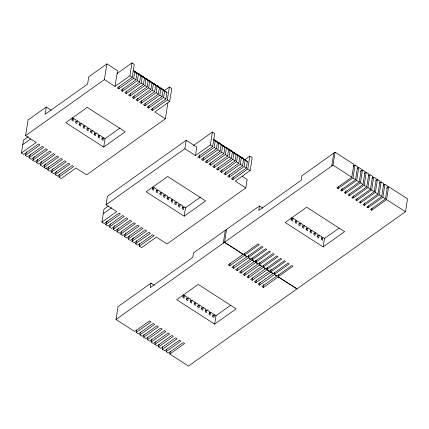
<?xml version="1.0" encoding="UTF-8"?>
<svg xmlns="http://www.w3.org/2000/svg" width="429" height="429" viewBox="0 0 429 429"><rect width="100%" height="100%" fill="white"/><g stroke="black" fill="none" stroke-linecap="round" stroke-linejoin="round"><path stroke-width="0.64" d="M167.889 103.073L165.369 118.785L86.567 174.855L75.949 168.029L61.197 178.528L58.891 177.048L73.649 166.554L72.163 165.594L57.406 176.094L55.153 174.646L69.906 164.146L68.42 163.192L53.668 173.691L51.416 172.243L66.168 161.744L64.682 160.789L49.93 171.284L47.673 169.836L62.43 159.341L60.945 158.387L46.187 168.881L43.935 167.433L58.687 156.939L57.202 155.984L42.45 166.479L40.197 165.031L54.95 154.531L53.464 153.577L38.712 164.076L36.454 162.629L51.212 152.129L49.721 151.174L34.969 161.669L32.717 160.221L47.469 149.726L45.983 148.772L31.231 159.266L28.979 157.818L43.731 147.324L42.246 146.369L27.488 156.864L25.236 155.416L39.994 144.922L38.503 143.962L23.751 154.461L21.45 152.981L23.52 140.074L28.26 136.701M21.45 152.981L36.202 142.487L25.584 135.661L28.099 119.943L46.252 107.03L51.282 110.264M46.252 107.03L45.083 114.328L87.591 84.084L88.76 76.791L106.907 63.878L117.525 70.699L115.004 86.417L104.392 79.59L106.907 63.878M58.891 177.048L59.309 174.469M72.415 117.669L71.97 120.474L73.118 121.214L73.568 118.409L76.158 120.072L75.708 122.876L76.861 123.616L77.306 120.812L79.896 122.474L79.445 125.284L80.598 126.024L81.049 123.214L83.639 124.882L83.188 127.686L84.336 128.427L84.786 125.622L87.377 127.284L86.926 130.089L88.079 130.829L88.524 128.024L91.114 129.687L90.664 132.491L91.817 133.231L92.267 130.427L94.857 132.089L94.407 134.899L95.554 135.639L96.005 132.829L98.595 134.497L98.144 137.301L99.297 138.041L99.748 135.232L102.333 136.899L101.882 139.704L103.035 140.444L103.486 137.639L105.067 138.653L103.716 147.072L65.75 122.667L87.243 107.379L125.209 131.783L103.716 147.072M117.074 73.509L131.966 62.918L134.282 64.42L132.218 77.327L117.332 87.907L118.795 88.851L119.203 86.309M133.231 70.2L136.969 73.257L135.939 79.708L121.053 90.299L122.538 91.259L122.946 88.712M242.165 176.281L247.168 179.494L245.822 187.913L167.02 243.983L156.397 237.157L141.645 247.656L139.345 246.176L154.097 235.677L152.611 234.722L137.859 245.222L135.602 243.774L150.359 233.274L148.874 232.32L134.116 242.814L131.864 241.366L146.616 230.872L145.131 229.917L130.378 240.412L128.126 238.964L142.878 228.469L141.393 227.515L126.641 238.009L124.383 236.561L139.141 226.062L137.655 225.107L122.898 235.607L120.646 234.159L135.398 223.659L133.912 222.705L119.16 233.204L116.908 231.751L131.66 221.257L130.175 220.302L115.422 230.797L113.165 229.349L127.922 218.854L126.432 217.9L111.679 228.394L109.427 226.946L124.179 216.452L122.694 215.492L107.942 225.992L105.69 224.544L120.442 214.044L118.956 213.09L104.199 223.589L101.898 222.109L103.968 209.202L108.285 206.129M101.898 222.109L116.656 211.61L106.033 204.789L107.384 196.369L186.191 140.299L196.804 147.126L195.458 155.545L184.84 148.718L186.191 140.299M122.538 91.259L137.425 80.668L138.46 74.212L134.717 71.155L140.712 75.66L139.677 82.116L124.791 92.707L126.276 93.661L126.684 91.114M115.004 86.417L129.901 75.826L131.966 62.918M126.276 93.661L141.162 83.07L142.197 76.614L138.454 73.557L144.45 78.062L143.415 84.518L128.528 95.109L130.014 96.064L130.421 93.522M118.795 88.851L133.682 78.26L134.717 71.809L133.317 70.662M130.014 96.064L144.9 85.473L145.935 79.016L142.246 75.928L148.187 80.47L147.158 86.921L132.271 97.512L133.757 98.466L134.164 95.924M133.757 98.466L148.643 87.875L149.678 81.424L145.935 78.368L151.93 82.872L150.895 89.323L136.009 99.914L137.494 100.869L137.902 98.327M137.494 100.869L152.381 90.278L153.416 83.827L149.673 80.77L155.668 85.274L154.633 91.731L139.747 102.317L141.238 103.276L141.645 100.729M141.238 103.276L156.124 92.685L157.153 86.229L153.41 83.172L159.406 87.677L158.376 94.133L143.49 104.724L144.975 105.679L145.383 103.132M144.975 105.679L159.861 95.088L160.896 88.631L157.153 85.575L163.149 90.079L162.114 96.536L147.227 107.127L148.713 108.081L149.12 105.539M386.524 188.234L388.647 186.722L407.55 198.788L405.48 211.695L188.503 366.082L169.83 354.081L184.583 343.581L183.097 342.626L168.345 353.126L166.093 351.678L180.845 341.178L179.36 340.224L164.602 350.724L162.35 349.27L177.107 338.776L175.617 337.821L160.864 348.316L158.612 346.868L173.364 336.374L171.879 335.419L157.127 345.913L154.869 344.466L169.627 333.971L168.141 333.011L153.384 343.511L151.131 342.063L165.884 331.563L164.398 330.609L149.646 341.109L147.394 339.661L162.146 329.161L160.661 328.206L145.908 338.701L143.651 337.253L158.408 326.759L156.923 325.804L142.165 336.298L139.913 334.851L154.665 324.356L153.18 323.402L138.428 333.896L136.175 332.448L150.928 321.948L149.442 320.994L134.69 331.494L116.012 319.487L118.082 306.579L150.987 283.172L154.279 285.29M148.713 108.081L163.599 97.49L164.634 91.039L160.891 87.983L166.913 92.503L165.878 98.954L150.992 109.545L152.434 110.473L152.842 107.931M139.345 246.176L139.757 243.592M152.869 186.797L152.418 189.602L153.571 190.342L154.016 187.537L156.606 189.2L156.156 192.004L157.309 192.744L157.759 189.94L160.349 191.602L159.899 194.412L161.047 195.147L161.497 192.342L164.087 194.005L163.637 196.814L164.79 197.554L165.235 194.745L167.825 196.412L167.374 199.217L168.527 199.957L168.978 197.152L171.568 198.815L171.117 201.619L172.265 202.359L172.715 199.555L175.305 201.217L174.855 204.022L176.008 204.762L176.453 201.957L179.043 203.619L178.593 206.429L179.746 207.169L180.196 204.36L182.786 206.027L182.336 208.832L183.483 209.572L183.934 206.762L185.516 207.781L184.17 216.2L146.198 191.795L167.691 176.501L205.663 200.911L184.17 216.2M152.434 110.473L167.305 99.887L169.369 86.98L171.761 88.503L169.691 101.416L154.81 112.001L165.369 118.785M136.175 332.448L136.588 329.863M139.913 334.851L140.326 332.271M150.987 283.172L150.268 287.661L192.771 257.421L193.495 252.933L259.475 205.979L262.8 208.119M143.651 337.253L144.069 334.674M147.394 339.661L147.807 337.076M151.131 342.063L151.544 339.478M154.869 344.466L155.287 341.886M158.612 346.868L159.025 344.289M162.35 349.27L162.763 346.691M166.093 351.678L166.506 349.093M193.463 145.533L212.419 132.046L214.736 133.542L212.666 146.455L197.78 157.035L199.249 157.979L199.758 154.799M169.83 354.081L170.243 351.496M213.68 139.328L217.423 142.385L216.388 148.836L201.501 159.427L202.987 160.382L203.394 157.84M183.355 294.702L182.904 297.506L184.057 298.246L184.502 295.442L187.092 297.104L186.642 299.909L187.795 300.649L188.245 297.844L190.835 299.506L190.385 302.316L191.532 303.056L191.983 300.246L194.573 301.914L194.123 304.719L195.275 305.459L195.726 302.649L198.311 304.317L197.86 307.121L199.013 307.861L199.464 305.057L202.054 306.719L201.603 309.524L202.751 310.264L203.201 307.459L205.791 309.121L205.341 311.926L206.494 312.666L206.944 309.861L209.529 311.524L209.084 314.334L210.231 315.074L210.682 312.264L213.272 313.931L212.822 316.736L213.969 317.476L214.42 314.671L216.002 315.685L214.656 324.104L176.684 299.699L198.177 284.406L236.148 308.816L214.656 324.104M202.987 160.382L217.873 149.791L218.908 143.34L215.165 140.283L221.16 144.787L220.125 151.239L205.239 161.83L206.724 162.789L207.132 160.242M195.458 155.545L210.349 144.954L212.419 132.046M206.724 162.789L221.611 152.198L222.646 145.742L218.903 142.685L224.898 147.19L223.868 153.646L208.982 164.237L210.467 165.192L210.875 162.645M199.249 157.979L214.135 147.388L215.17 140.937L213.299 139.409M210.467 165.192L225.354 154.601L226.389 148.144L222.694 145.056L228.641 149.592L227.606 156.049L212.72 166.64L214.205 167.594L214.613 165.052M214.205 167.594L229.091 157.003L230.126 150.547L226.383 147.496L232.379 152L231.344 158.451L216.457 169.042L217.948 169.997L218.356 167.455M217.948 169.997L232.834 159.406L233.864 152.955L230.121 149.898L236.116 154.402L235.087 160.854L220.2 171.444L221.686 172.399L222.093 169.857M221.686 172.399L236.572 161.808L237.607 155.357L233.864 152.3L239.859 156.805L238.824 163.261L223.938 173.852L225.423 174.807L225.933 171.627M225.423 174.807L240.31 164.216L241.345 157.759L237.602 154.703L243.597 159.207L242.562 165.664L227.676 176.255L229.166 177.209L229.574 174.662M229.166 177.209L244.053 166.618L245.082 160.162L241.339 157.105L247.361 161.626L246.326 168.082L231.44 178.673L232.888 179.601L233.296 177.054M116.012 319.487L223.252 243.195L225.322 230.287M278.55 274.984L278.239 276.919L296.991 288.889L278.153 276.78L292.905 266.28L291.752 265.546L277 276.04L274.41 274.378L289.167 263.878L288.015 263.138L273.262 273.638L270.672 271.97L285.424 261.476L284.277 260.735L269.519 271.235L266.935 269.568L281.687 259.073L280.534 258.333L265.782 268.827L263.192 267.165L277.949 256.671L276.796 255.931L262.044 266.425L259.454 264.763L274.206 254.263L273.058 253.523L258.301 264.023L255.716 262.36L270.468 251.861L269.315 251.121L254.563 261.62L251.973 259.953L266.731 249.458L265.578 248.718L250.826 259.213L248.235 257.55L262.988 247.056L261.84 246.316L247.083 256.81L244.498 255.148L259.25 244.648L258.097 243.913L243.345 254.408L224.501 242.299L226.592 229.392M223.252 243.195L224.523 242.299L243.152 254.359L228.266 264.94L229.735 265.883L230.142 263.342M232.888 179.601L247.753 169.015L249.823 156.108L252.209 157.631L250.145 170.538L235.264 181.129L245.822 187.913M229.735 265.883L244.621 255.293L246.873 256.74L231.987 267.331L233.473 268.286L233.88 265.744M248.568 256.408L248.359 257.695L250.611 259.148L235.725 269.734L237.216 270.694L237.623 268.146M237.216 270.694L252.102 260.103L254.354 261.551L239.468 272.142L240.953 273.096L241.361 270.549M244.498 255.148L244.803 253.212M256.151 260.569L255.84 262.505L258.092 263.953L243.205 274.544L244.691 275.498L245.098 272.957M248.235 257.55L248.547 255.614M259.475 205.979L258.757 210.467L301.265 180.228L301.984 175.74L335.081 152.198L353.861 164.355L351.791 177.263L336.904 187.843L338.057 188.583L352.944 177.992L355.008 165.085L357.598 166.747L355.528 179.66L340.642 190.251L341.795 190.985L356.681 180.394L358.751 167.487L361.336 169.155L359.271 182.062L344.385 192.653L345.533 193.393L360.419 182.802L362.489 169.895L365.079 171.557L363.009 184.465L348.123 195.056L349.276 195.796L364.162 185.205L366.227 172.297L368.817 173.959L366.752 186.867L351.866 197.458L353.013 198.198L367.9 187.607L369.97 174.7L372.554 176.362L370.49 189.269L355.603 199.86L356.751 200.6L371.637 190.009L373.707 177.102L376.297 178.77L374.227 191.677L359.341 202.268L360.494 203.008L375.38 192.417L377.445 179.504L380.035 181.172L377.97 194.08L363.084 204.671L364.232 205.411L379.118 194.82L381.188 181.912L383.773 183.574L381.708 196.482L366.822 207.073L367.975 207.813L382.856 197.222L384.926 184.314L387.516 185.977L385.446 198.884L370.559 209.475L371.712 210.215L386.577 199.63L388.647 186.722M259.786 263.615L259.577 264.908L261.829 266.355L246.943 276.946L248.434 277.901L248.841 275.359M251.973 259.953L252.284 258.017M252.204 259.454L252.408 258.167M263.626 265.374L263.32 267.31L265.572 268.758L250.686 279.349L252.172 280.309L252.579 277.761M255.716 262.36L256.022 260.419M252.172 280.309L267.058 269.718L269.31 271.166L254.424 281.756L255.909 282.711L256.317 280.164M259.454 264.763L259.867 262.178M255.909 282.711L270.796 272.12L273.048 273.568L258.161 284.159L259.652 285.113L260.06 282.572M263.192 267.165L263.503 265.229M274.742 273.23L274.539 274.522L276.812 275.986L261.926 286.577L263.374 287.505L263.883 284.325M266.935 269.568L267.246 267.632M267.16 269.069L267.369 267.782M270.672 271.97L271.085 269.391M274.41 274.378L274.721 272.442M278.153 276.78L278.464 274.844M291.843 217.508L291.393 220.313L292.546 221.053L292.996 218.248L295.581 219.911L295.136 222.715L296.283 223.455L296.734 220.651L299.324 222.313L298.874 225.123L300.027 225.863L300.472 223.053L303.062 224.721L302.611 227.526L303.764 228.266L304.215 225.461L306.799 227.123L306.354 229.928L307.502 230.668L307.952 227.863L310.542 229.526L310.092 232.33L311.245 233.07L311.69 230.266L314.28 231.928L313.83 234.738L314.983 235.478L315.433 232.668L318.023 234.336L317.573 237.14L318.72 237.881L319.171 235.071L321.761 236.738L321.31 239.543L322.463 240.283L322.908 237.478L324.49 238.492L323.144 246.911L285.172 222.506L306.665 207.218L344.637 231.622L323.144 246.911M224.501 242.299L331.746 166.002L333.81 153.094M331.746 166.002L333.011 165.106L335.081 152.198M338.057 188.583L338.363 186.674M341.795 190.985L342.203 188.444M345.533 193.393L345.94 190.846M349.276 195.796L349.581 193.887M353.013 198.198L353.421 195.656M356.751 200.6L357.057 198.691M360.494 203.008L360.8 201.099M364.232 205.411L364.639 202.863M367.975 207.813L368.275 205.904M371.712 210.215L372.018 208.306M25.236 155.416L26.759 151.791M28.979 157.818L30.497 154.193M32.717 160.221L34.24 156.601M36.454 162.629L37.725 159.609M40.197 165.031L41.715 161.406M43.935 167.433L45.458 163.808M46.187 168.881L46.697 167.675M47.673 169.836L48.944 166.817M51.416 172.243L52.933 168.618M55.153 174.646L56.419 171.627M105.69 224.544L107.207 220.919M109.427 226.946L110.693 223.927M113.165 229.349L114.688 225.729M116.908 231.751L118.173 228.732M120.646 234.159L121.911 231.14M124.383 236.561L125.906 232.936M128.126 238.964L129.392 235.945M131.864 241.366L133.387 237.746M135.602 243.774L136.872 240.749M25.584 135.661L104.392 79.59M22.796 144.562L30.7 138.942M71.992 119.53L73.568 118.409M75.729 121.933L77.306 120.812M78.947 124.71L81.049 123.214M83.21 126.743L84.786 125.622M86.953 129.145L88.524 128.024M90.691 131.547L92.267 130.427M93.903 134.325L96.005 132.829M98.171 136.358L99.748 135.232M164.06 90.76L169.369 86.98M101.909 138.76L103.486 137.639M105.067 138.653L120.109 127.949M106.033 204.789L184.84 148.718M103.25 213.69L111.679 207.69M152.44 188.658L154.016 187.537M156.183 191.061L157.759 189.94M159.92 193.463L161.497 192.342M163.663 195.865L165.235 194.745M166.876 198.643L168.978 197.152M171.139 200.675L172.715 199.555M174.882 203.078L176.453 201.957M178.62 205.48L180.196 204.36M244.509 159.888L249.823 156.108M182.357 207.888L183.934 206.762M185.516 207.781L200.563 197.077M353.416 166.221L355.008 165.085M357.153 168.624L358.751 167.487M290.894 219.745L292.996 218.248M182.931 296.562L184.502 295.442M360.36 171.407L362.489 169.895M186.143 299.34L188.245 297.844M295.157 221.772L296.734 220.651M364.634 173.429L366.227 172.297M233.473 268.286L248.359 257.695M190.406 301.367L191.983 300.246M298.895 224.174L300.472 223.053M368.372 175.836L369.97 174.7M194.149 303.775L195.726 302.649M302.638 226.582L304.215 225.461M372.115 178.239L373.707 177.102M240.953 273.096L255.84 262.505M197.361 306.547L199.464 305.057M305.85 229.359L307.952 227.863M375.852 180.641L377.445 179.504M244.691 275.498L259.577 264.908M201.625 308.58L203.201 307.459M310.113 231.387L311.69 230.266M379.59 183.044L381.188 181.912M248.434 277.901L263.32 267.31M313.856 233.789L315.433 232.668M205.368 310.982L206.944 309.861M383.333 185.451L384.926 184.314M209.105 313.385L210.682 312.264M317.069 236.567L319.171 235.071M212.317 316.162L214.42 314.671M321.337 238.599L322.908 237.478M216.002 315.685L230.512 305.362M324.49 238.492L339.001 228.174M259.652 285.113L274.539 274.522M263.374 287.505L278.239 276.919M386.577 199.63L405.48 211.695M167.305 99.887L169.691 101.416M247.753 169.015L250.145 170.538M352.944 177.992L355.528 179.66M356.681 180.394L359.271 182.062M360.419 182.802L363.009 184.465M364.162 185.205L366.752 186.867M367.9 187.607L370.49 189.269M371.637 190.009L374.227 191.677M375.38 192.417L377.97 194.08M379.118 194.82L381.708 196.482M382.856 197.222L385.446 198.884M134.717 71.809L166.913 92.503M133.682 78.26L135.939 79.708M137.425 80.668L139.677 82.116M141.162 83.07L143.415 84.518M144.9 85.473L147.158 86.921M148.643 87.875L150.895 89.323M152.381 90.278L154.633 91.731M156.124 92.685L158.376 94.133M159.861 95.088L162.114 96.536M163.599 97.49L165.878 98.954M215.17 140.937L247.361 161.626M214.135 147.388L216.388 148.836M217.873 149.791L220.125 151.239M221.611 152.198L223.868 153.646M225.354 154.601L227.606 156.049M229.091 157.003L231.344 158.451M232.834 159.406L235.087 160.854M236.572 161.808L238.824 163.261M240.31 164.216L242.562 165.664M244.053 166.618L246.326 168.082M333.011 165.106L351.791 177.263M129.901 75.826L132.218 77.327M210.349 144.954L212.666 146.455"/></g></svg>
